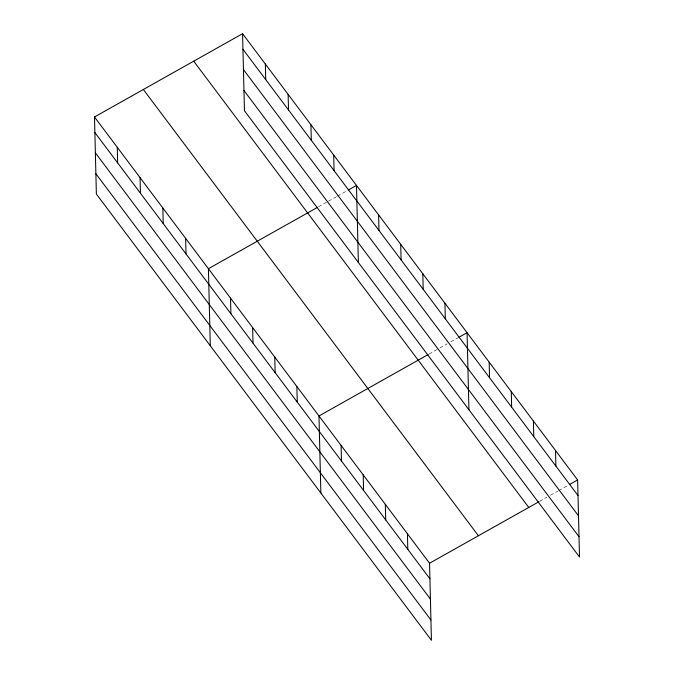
<?xml version="1.0" encoding="UTF-8"?>
<svg xmlns="http://www.w3.org/2000/svg" width="674" height="674" viewBox="0 0 674 674"><rect width="100%" height="100%" fill="white"/><g stroke="black" fill="none" stroke-linecap="round" stroke-linejoin="round"><path stroke-width="0.51" stroke-dasharray="3.37 2.53" d="M318.482 206.8L327.53 201.711M328.432 201.206L336.579 196.623M337.48 196.117L347.439 190.515M429.052 354.069L439.001 348.475M439.911 347.961L447.148 343.892M450.763 341.853L458.008 337.784M539.613 501.338L546.858 497.269M550.473 495.23L557.718 491.161M558.62 490.647L568.57 485.053"/><path stroke-width="1.01" d="M94.495 116.973L429.549 563.237L431.427 640.3L96.374 194.036L94.495 116.973L242.573 33.7L577.626 479.964L579.505 557.027L244.451 110.763L242.573 33.7M317.58 207.314L208.409 268.699L210.296 345.762M348.34 190.009L356.487 185.426L358.374 262.498M428.142 354.575L318.979 415.968L320.866 493.031M458.91 337.278L467.057 332.695L468.936 409.758M429.549 563.237L538.711 501.844M569.479 484.547L577.626 479.964M242.952 49.278L578.006 495.542M243.449 69.565L578.503 515.829M243.954 90.476L579.008 536.74M193.708 61.182L528.761 507.446M143.36 89.49L478.414 535.754M94.874 132.542L429.928 578.814M95.371 152.838L430.425 599.102M95.885 173.74L430.939 620.013M555.511 450.51L555.89 466.088M533.395 421.056L533.774 436.634M511.28 391.602L511.659 407.18M489.172 362.149L489.551 377.726M444.941 303.241L445.32 318.819M422.825 273.787L423.205 289.365M400.718 244.333L401.097 259.911M407.433 533.783L407.812 549.361M378.603 214.88L378.982 230.457M385.317 504.329L385.705 519.907M363.21 474.875L363.589 490.453M341.095 445.421L341.474 460.999M333.706 155.087L334.085 170.657M310.916 124.741L311.304 140.31M296.863 386.514L297.251 402.092M288.135 94.394L288.514 109.972M274.756 357.06L275.135 372.638M265.354 64.047L265.733 79.625M252.64 327.606L253.02 343.184M230.525 298.152L230.904 313.73M185.628 238.352L186.007 253.929M162.847 208.005L163.226 223.583M140.057 177.666L140.445 193.236M117.276 147.32L117.655 162.889"/></g></svg>
